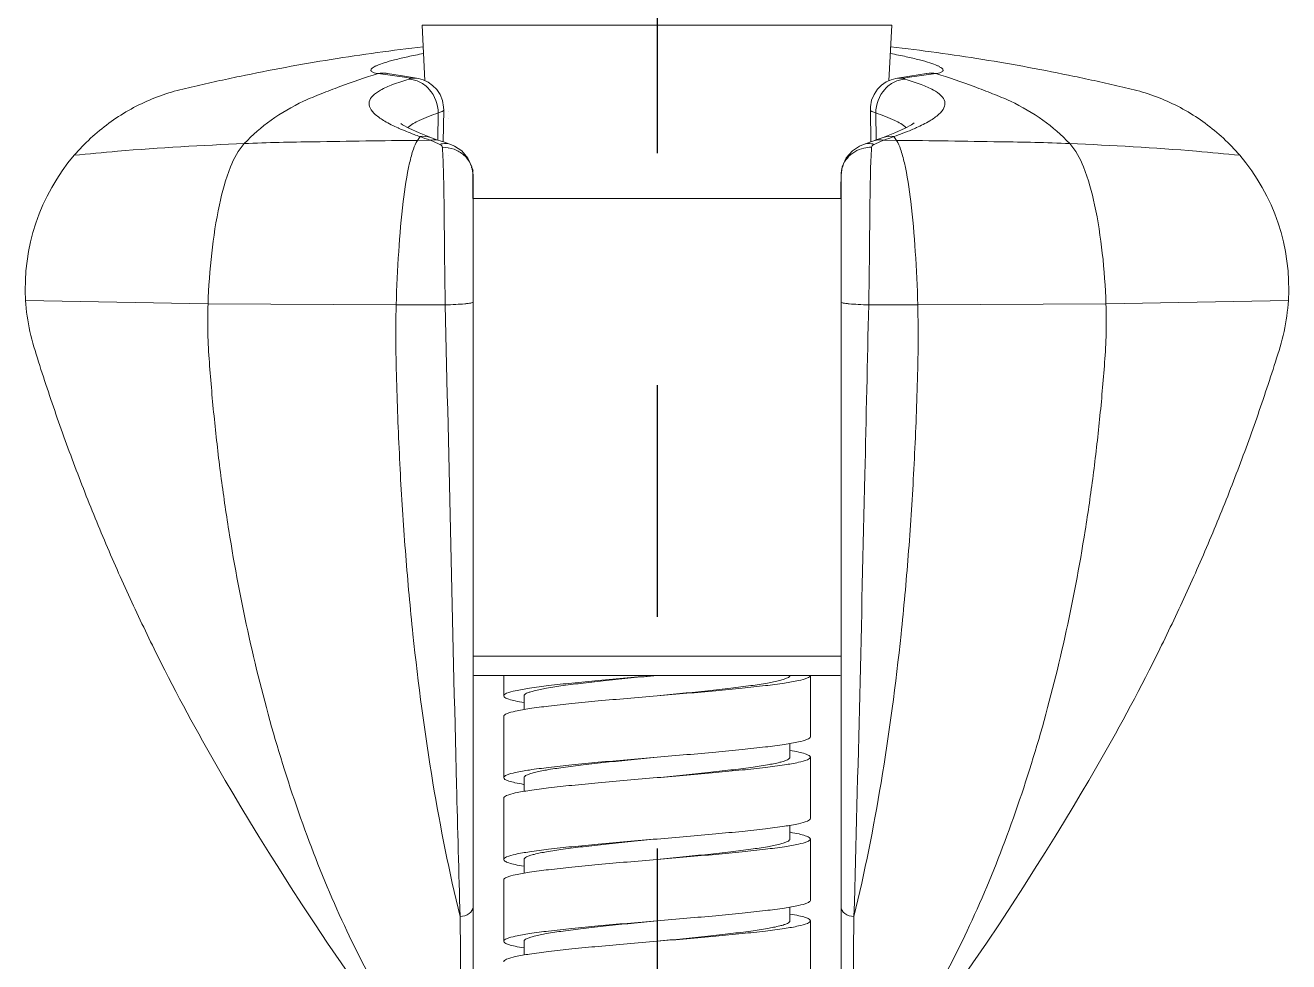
# Model space of a CAD drawing. Extents: x 8886 to 9306, y -19565 to -18971.
# Drawn here: x 9011.85 to 9058.2, y -19227.34 to -19193 of the extents above; entities that cross this region are included whole.
import ezdxf

# ---------------------------------------------------------------- set-up
doc = ezdxf.new("R2010")
doc.units = 0
doc.header["$MEASUREMENT"] = 0
doc.linetypes.add('CENTER', pattern=[47.5, 22, -8.5, 8.5, -8.5])
doc.linetypes.add('HIDDEN2', pattern=[4.7625, 3.175, -1.5875])
doc.layers.add('02___PRT_ALL_AXES', color=7, linetype='CONTINUOUS')
doc.layers.add('1', color=4, linetype='HIDDEN2', lineweight=13)

msp = doc.modelspace()

# ---------------------------------------------------------------- linework, layer by layer
at = {"layer": '02___PRT_ALL_AXES', "color": 1, "linetype": 'CENTER'}
msp.add_line((9035.025, -19033.195), (9035.025, -19487.492), dxfattribs=at)
at = {"layer": '1', "color": 7, "linetype": 'Continuous'}
for p, q in [((9026.408, -19193.001), (9043.641, -19193.001)), ((9026.514, -19195.034), (9026.408, -19193.001)), ((9043.535, -19195.034), (9043.641, -19193.001)), ((9025.231, -19194.83), (9024.792, -19194.773)), ((9025.141, -19194.769), (9025.123, -19194.766)), ((9025.758, -19194.866), (9025.141, -19194.769)), ((9026.207, -19194.938), (9025.758, -19194.866)), ((9025.938, -19194.935), (9026.207, -19194.938)), ((9026.207, -19194.938), (9026.207, -19194.938)), ((9044.298, -19194.865), (9043.843, -19194.938)), ((9044.111, -19194.935), (9043.843, -19194.938)), ((9044.908, -19194.769), (9044.298, -19194.865)), ((9045.257, -19194.773), (9044.818, -19194.83)), ((9026.998, -19196.213), (9026.982, -19197.207)), ((9027.18, -19197.273), (9027.199, -19196.11)), ((9027.387, -19196.152), (9027.386, -19196.153)), ((9042.851, -19196.11), (9042.869, -19197.273)), ((9043.067, -19197.207), (9043.051, -19196.213)), ((9027.387, -19196.423), (9027.388, -19196.424)), ((9026.711, -19197.216), (9026.241, -19197.221)), ((9026.73, -19197.118), (9026.3, -19196.95)), ((9026.711, -19197.216), (9026.698, -19197.212)), ((9027.011, -19197.349), (9026.711, -19197.216)), ((9026.815, -19197.149), (9026.73, -19197.118)), ((9026.73, -19197.118), (9026.73, -19197.118)), ((9027.188, -19197.275), (9027.065, -19197.234)), ((9027.389, -19197.348), (9027.188, -19197.275)), ((9043.339, -19197.216), (9043.038, -19197.349)), ((9043.319, -19197.118), (9043.242, -19197.146)), ((9043.32, -19197.118), (9043.319, -19197.118)), ((9043.755, -19196.947), (9043.32, -19197.118)), ((9043.351, -19197.212), (9043.339, -19197.216)), ((9043.339, -19197.216), (9043.808, -19197.221)), ((9027.053, -19197.368), (9027.011, -19197.349)), ((9027.389, -19197.517), (9027.387, -19197.518)), ((9027.389, -19197.348), (9027.457, -19197.374)), ((9027.387, -19197.786), (9027.389, -19197.786)), ((9028.213, -19198.217), (9028.216, -19198.218)), ((9028.274, -19198.319), (9028.274, -19199.354)), ((9028.274, -19198.319), (9028.274, -19198.319)), ((9028.275, -19198.504), (9028.275, -19228.277)), ((9041.775, -19198.504), (9041.775, -19228.277)), ((9041.774, -19198.745), (9041.774, -19199.354)), ((9028.274, -19199.354), (9041.774, -19199.354)), ((9018.554, -19203.214), (9011.864, -19203.091)), ((9025.459, -19203.248), (9018.554, -19203.214)), ((9027.258, -19203.253), (9025.459, -19203.248)), ((9042.791, -19203.253), (9044.59, -19203.248)), ((9044.59, -19203.248), (9051.495, -19203.214)), ((9051.495, -19203.214), (9058.185, -19203.091)), ((9028.275, -19216.133), (9041.775, -19216.133)), ((9028.369, -19216.843), (9041.68, -19216.843)), ((9029.4, -19216.843), (9029.4, -19217.593)), ((9040.65, -19219.093), (9040.65, -19216.843)), ((9030.15, -19217.593), (9030.15, -19218.096)), ((9029.4, -19218.343), (9029.4, -19220.593)), ((9039.9, -19219.843), (9039.9, -19219.34)), ((9040.65, -19222.093), (9040.65, -19219.843)), ((9030.15, -19220.593), (9030.15, -19221.096)), ((9029.4, -19221.343), (9029.4, -19223.593)), ((9039.9, -19222.843), (9039.9, -19222.34)), ((9040.65, -19225.093), (9040.65, -19222.843)), ((9030.15, -19223.593), (9030.15, -19224.097)), ((9029.4, -19224.343), (9029.4, -19226.593)), ((9039.9, -19225.843), (9039.9, -19225.342)), ((9027.836, -19228.588), (9027.8, -19225.681)), ((9040.65, -19228.093), (9040.65, -19225.843)), ((9042.25, -19225.681), (9042.214, -19228.588)), ((9030.15, -19226.593), (9030.15, -19227.095))]:
    msp.add_line(p, q, dxfattribs=at)
for points in [[(9027.199, -19196.11), (9027.196, -19196), (9027.153, -19195.757), (9027.066, -19195.544), (9026.943, -19195.358), (9026.793, -19195.205), (9026.625, -19195.086), (9026.448, -19195.002), (9026.272, -19194.951), (9026.207, -19194.938)], [(9043.843, -19194.938), (9043.786, -19194.949), (9043.61, -19194.999), (9043.433, -19195.081), (9043.265, -19195.198), (9043.113, -19195.35), (9042.988, -19195.535), (9042.899, -19195.749), (9042.853, -19195.996), (9042.851, -19196.11)], [(9044.911, -19194.77), (9044.928, -19194.766), (9044.908, -19194.769)], [(9026.3, -19196.95), (9025.925, -19196.779), (9025.691, -19196.647), (9025.623, -19196.602)], [(9044.462, -19196.573), (9044.459, -19196.575), (9044.36, -19196.647), (9044.127, -19196.777), (9043.755, -19196.947)], [(9027.065, -19197.234), (9026.989, -19197.209), (9026.815, -19197.149)], [(9042.984, -19197.234), (9042.872, -19197.271), (9042.671, -19197.344), (9042.594, -19197.373)], [(9043.242, -19197.146), (9043.069, -19197.206), (9042.984, -19197.234)], [(9028.275, -19198.504), (9028.232, -19198.193), (9028.089, -19197.872), (9027.861, -19197.611), (9027.602, -19197.437), (9027.457, -19197.374)], [(9042.594, -19197.373), (9042.456, -19197.433), (9042.194, -19197.605), (9041.964, -19197.868), (9041.818, -19198.191), (9041.775, -19198.504)], [(9028.216, -19198.218), (9028.237, -19198.234), (9028.279, -19198.319)], [(9018.935, -19220.267), (9019.184, -19220.694), (9019.461, -19221.162), (9019.759, -19221.66), (9020.079, -19222.188), (9020.421, -19222.746), (9020.786, -19223.334), (9021.173, -19223.95), (9021.582, -19224.594), (9022.014, -19225.263), (9022.467, -19225.955), (9022.942, -19226.667), (9023.434, -19227.39), (9023.938, -19228.114), (9024.449, -19228.829), (9024.963, -19229.528), (9025.476, -19230.203), (9025.98, -19230.843), (9026.464, -19231.435)], [(9043.127, -19231.973), (9043.585, -19231.435), (9044.069, -19230.843), (9044.574, -19230.203), (9045.087, -19229.528), (9045.6, -19228.829), (9046.112, -19228.114), (9046.616, -19227.39), (9047.108, -19226.667), (9047.583, -19225.955), (9048.036, -19225.263), (9048.467, -19224.594), (9048.877, -19223.95), (9049.264, -19223.334), (9049.628, -19222.746), (9049.97, -19222.188), (9050.29, -19221.66), (9050.589, -19221.162), (9050.866, -19220.694), (9051.115, -19220.267)]]:
    msp.add_lwpolyline(points, dxfattribs=at)
for centre, radius, start, end in [((9024.978, -19195.806), 1.05, 83.6292, 100.2039), ((9024.979, -19195.789), 1.032, 80.9603, 83.5755), ((9021.021, -19225.51), 30.968, 80.8639, 82.1862), ((9049.358, -19227.725), 33.207, 97.8584, 99.0912), ((9045.071, -19195.79), 1.034, 98.2873, 99.0386), ((9045.072, -19195.806), 1.05, 79.8034, 98.2091), ((9028.516, -19190.086), 7.318, 245.8909, 246.0748), ((9030.908, -19200.198), 5.536, 145.7625, 147.4686), ((9029.591, -19188.362), 9.311, 249.5054, 251.8969), ((9026.861, -19197.963), 0.762, 99.5564, 101.3475), ((9040.515, -19188.526), 9.137, 288.0805, 290.5174), ((9039.141, -19200.198), 5.536, 32.5314, 34.2375), ((9042.871, -19198.658), 1.182, 88.7078, 102.8697), ((9033.967, -19177.671), 21.668, 294.6283, 294.7483), ((9019.35, -19202.641), 7.5, 139.496, 183.4383), ((9050.699, -19202.641), 7.5, 356.5617, 40.504), ((9028.369, -19216.093), 0.75, 262.6036, 270), ((9041.68, -19216.093), 0.75, 270, 277.3964)]:
    msp.add_arc(centre, radius, start, end, dxfattribs=at)
for points, knots in [([(9026.449, -19193.788), (9025.321, -19193.918), (9023.633, -19194.151), (9021.394, -19194.539), (9019.997, -19194.813), (9018.882, -19195.054), (9018.046, -19195.241), (9017.21, -19195.436), (9016.399, -19195.729), (9015.627, -19196.112), (9014.661, -19196.739), (9014.022, -19197.333), (9013.648, -19197.77)], [0, 0, 0, 0, 0.248568, 0.373083, 0.497829, 0.560309, 0.62287, 0.685514, 0.748227, 0.811042, 0.873975, 1, 1, 1, 1]), ([(9056.401, -19197.77), (9056.028, -19197.333), (9055.388, -19196.739), (9054.422, -19196.112), (9053.65, -19195.729), (9052.84, -19195.436), (9052.003, -19195.241), (9051.167, -19195.054), (9050.053, -19194.813), (9048.656, -19194.539), (9046.416, -19194.151), (9044.728, -19193.918), (9043.6, -19193.788)], [0, 0, 0, 0, 0.126025, 0.188958, 0.251773, 0.314486, 0.37713, 0.439691, 0.502171, 0.626917, 0.751432, 1, 1, 1, 1]), ([(9024.792, -19194.773), (9024.728, -19194.762), (9024.639, -19194.752), (9024.502, -19194.663), (9024.575, -19194.572), (9024.651, -19194.527), (9024.796, -19194.453), (9025.046, -19194.366), (9025.428, -19194.257), (9025.91, -19194.145), (9026.267, -19194.074), (9026.461, -19194.039)], [0, 0, 0, 0, 0.083138, 0.124377, 0.164025, 0.198294, 0.243631, 0.368101, 0.537001, 0.748447, 1, 1, 1, 1]), ([(9043.589, -19194.038), (9043.783, -19194.074), (9044.14, -19194.145), (9044.623, -19194.257), (9045.005, -19194.366), (9045.255, -19194.453), (9045.4, -19194.527), (9045.476, -19194.572), (9045.548, -19194.664), (9045.41, -19194.752), (9045.322, -19194.762), (9045.257, -19194.773)], [0, 0, 0, 0, 0.251807, 0.46334, 0.632185, 0.756495, 0.801729, 0.835892, 0.875397, 0.916767, 1, 1, 1, 1]), ([(9019.886, -19197.338), (9020.183, -19197.023), (9020.866, -19196.438), (9021.847, -19195.863), (9022.714, -19195.507), (9023.622, -19195.157), (9024.319, -19194.92), (9024.792, -19194.773)], [0, 0, 0, 0, 0.232314, 0.478742, 0.605646, 0.734694, 1, 1, 1, 1]), ([(9025.928, -19194.983), (9025.948, -19194.977), (9026.015, -19194.957), (9025.954, -19194.937), (9025.938, -19194.935)], [0, 0, 0, 0, 0.552533, 1, 1, 1, 1]), ([(9044.111, -19194.935), (9044.095, -19194.937), (9044.034, -19194.957), (9044.101, -19194.977), (9044.121, -19194.983)], [0, 0, 0, 0, 0.447465, 1, 1, 1, 1]), ([(9050.164, -19197.338), (9049.866, -19197.023), (9049.183, -19196.438), (9048.202, -19195.863), (9047.335, -19195.507), (9046.427, -19195.157), (9045.73, -19194.92), (9045.257, -19194.773)], [0, 0, 0, 0, 0.232314, 0.478742, 0.605646, 0.734694, 1, 1, 1, 1]), ([(9025.527, -19196.766), (9025.359, -19196.691), (9025.066, -19196.548), (9024.713, -19196.308), (9024.488, -19196.07), (9024.438, -19195.79), (9024.608, -19195.547), (9024.914, -19195.348), (9025.367, -19195.15), (9025.725, -19195.039), (9025.928, -19194.983)], [0, 0, 0, 0, 0.170284, 0.300775, 0.395257, 0.466811, 0.543833, 0.652694, 0.804317, 1, 1, 1, 1]), ([(9025.928, -19194.983), (9026.065, -19194.984), (9026.35, -19195.061), (9026.818, -19195.437), (9026.994, -19195.907), (9026.998, -19196.213)], [0, 0, 0, 0, 0.231611, 0.48087, 1, 1, 1, 1]), ([(9044.121, -19194.983), (9043.984, -19194.984), (9043.699, -19195.061), (9043.231, -19195.437), (9043.055, -19195.907), (9043.051, -19196.213)], [0, 0, 0, 0, 0.231609, 0.480868, 1, 1, 1, 1]), ([(9044.121, -19194.983), (9044.323, -19195.039), (9044.68, -19195.149), (9045.131, -19195.346), (9045.437, -19195.544), (9045.609, -19195.784), (9045.566, -19196.062), (9045.346, -19196.3), (9045, -19196.538), (9044.713, -19196.68), (9044.548, -19196.754)], [0, 0, 0, 0, 0.196391, 0.348849, 0.458606, 0.536285, 0.607779, 0.701536, 0.830953, 1, 1, 1, 1]), ([(9025.883, -19196.756), (9026.005, -19196.644), (9026.377, -19196.443), (9026.762, -19196.295), (9026.998, -19196.213)], [0, 0, 0, 0, 0.398803, 1, 1, 1, 1]), ([(9026.998, -19196.213), (9027.049, -19196.201), (9027.117, -19196.185), (9027.198, -19196.135), (9027.199, -19196.11)], [0, 0, 0, 0, 0.678062, 1, 1, 1, 1]), ([(9042.851, -19196.11), (9042.851, -19196.135), (9042.933, -19196.185), (9043, -19196.201), (9043.051, -19196.213)], [0, 0, 0, 0, 0.321941, 1, 1, 1, 1]), ([(9043.051, -19196.213), (9043.287, -19196.295), (9043.673, -19196.443), (9044.044, -19196.644), (9044.166, -19196.757)], [0, 0, 0, 0, 0.601212, 1, 1, 1, 1]), ([(9026.332, -19197.083), (9026.26, -19197.058), (9025.996, -19196.962), (9025.735, -19196.858), (9025.548, -19196.775)], [0, 0, 0, 0, 0.270252, 1, 1, 1, 1]), ([(9044.548, -19196.754), (9044.487, -19196.782), (9044.213, -19196.901), (9043.934, -19197.006), (9043.718, -19197.083)], [0, 0, 0, 0, 0.227958, 1, 1, 1, 1]), ([(9026.241, -19197.221), (9024.972, -19197.235), (9022.854, -19197.266), (9020.735, -19197.302), (9019.886, -19197.338)], [0, 0, 0, 0, 0.598814, 1, 1, 1, 1]), ([(9025.459, -19203.248), (9025.477, -19202.599), (9025.534, -19201.336), (9025.685, -19199.598), (9025.865, -19198.341), (9026.064, -19197.595), (9026.176, -19197.323), (9026.241, -19197.221)], [0, 0, 0, 0, 0.318692, 0.620727, 0.857152, 0.940689, 1, 1, 1, 1]), ([(9044.59, -19203.248), (9044.573, -19202.599), (9044.515, -19201.336), (9044.365, -19199.598), (9044.184, -19198.341), (9043.985, -19197.595), (9043.873, -19197.323), (9043.808, -19197.221)], [0, 0, 0, 0, 0.318692, 0.620727, 0.857152, 0.940689, 1, 1, 1, 1]), ([(9043.808, -19197.221), (9045.077, -19197.235), (9047.196, -19197.266), (9049.314, -19197.302), (9050.164, -19197.338)], [0, 0, 0, 0, 0.598814, 1, 1, 1, 1]), ([(9019.886, -19197.338), (9018.333, -19197.406), (9016.251, -19197.521), (9014.175, -19197.715), (9013.648, -19197.77)], [0, 0, 0, 0, 0.745597, 1, 1, 1, 1]), ([(9018.554, -19203.214), (9018.574, -19202.595), (9018.663, -19201.381), (9018.92, -19199.694), (9019.282, -19198.33), (9019.658, -19197.58), (9019.886, -19197.338)], [0, 0, 0, 0, 0.304621, 0.59852, 0.836794, 1, 1, 1, 1]), ([(9027.053, -19197.368), (9027.087, -19197.358), (9027.219, -19197.326), (9027.362, -19197.338), (9027.456, -19197.373)], [0, 0, 0, 0, 0.261949, 1, 1, 1, 1]), ([(9027.152, -19197.476), (9027.151, -19197.466), (9027.137, -19197.416), (9027.089, -19197.385), (9027.053, -19197.368)], [0, 0, 0, 0, 0.207301, 1, 1, 1, 1]), ([(9027.152, -19197.476), (9027.296, -19197.473), (9027.587, -19197.52), (9027.961, -19197.744), (9028.215, -19198.089), (9028.275, -19198.368), (9028.275, -19198.504)], [0, 0, 0, 0, 0.257974, 0.510697, 0.757128, 1, 1, 1, 1]), ([(9027.258, -19203.253), (9027.247, -19202.656), (9027.232, -19201.503), (9027.218, -19199.893), (9027.199, -19198.564), (9027.176, -19197.791), (9027.152, -19197.476)], [0, 0, 0, 0, 0.30998, 0.598366, 0.836262, 1, 1, 1, 1]), ([(9042.608, -19197.506), (9042.38, -19197.558), (9041.948, -19197.806), (9041.775, -19198.278), (9041.775, -19198.504)], [0, 0, 0, 0, 0.509204, 1, 1, 1, 1]), ([(9042.997, -19197.368), (9042.963, -19197.358), (9042.831, -19197.326), (9042.688, -19197.338), (9042.594, -19197.373)], [0, 0, 0, 0, 0.261904, 1, 1, 1, 1]), ([(9042.898, -19197.476), (9042.872, -19197.79), (9042.849, -19198.564), (9042.831, -19199.893), (9042.818, -19201.503), (9042.803, -19202.656), (9042.791, -19203.253)], [0, 0, 0, 0, 0.16374, 0.401635, 0.690021, 1, 1, 1, 1]), ([(9042.997, -19197.368), (9042.982, -19197.375), (9042.939, -19197.397), (9042.901, -19197.442), (9042.898, -19197.476)], [0, 0, 0, 0, 0.317227, 1, 1, 1, 1]), ([(9051.495, -19203.214), (9051.475, -19202.595), (9051.387, -19201.381), (9051.13, -19199.694), (9050.767, -19198.33), (9050.391, -19197.58), (9050.164, -19197.338)], [0, 0, 0, 0, 0.304621, 0.59852, 0.836794, 1, 1, 1, 1]), ([(9050.164, -19197.338), (9051.716, -19197.406), (9053.799, -19197.521), (9055.874, -19197.715), (9056.401, -19197.77)], [0, 0, 0, 0, 0.745597, 1, 1, 1, 1]), ([(9011.864, -19203.091), (9011.887, -19203.474), (9011.989, -19204.242), (9012.336, -19205.346), (9012.695, -19206.446), (9013.195, -19207.91), (9013.868, -19209.728), (9014.742, -19211.889), (9015.686, -19214.027), (9017.037, -19216.845), (9018.15, -19218.913), (9018.935, -19220.267)], [0, 0, 0, 0, 0.061782, 0.123703, 0.185758, 0.247916, 0.372517, 0.49747, 0.622737, 0.748278, 1, 1, 1, 1]), ([(9026.891, -19231.681), (9025.568, -19229.936), (9023.891, -19226.963), (9022.128, -19222.693), (9020.968, -19219.156), (9020.014, -19215.416), (9019.401, -19212.175), (9019.015, -19209.504), (9018.817, -19207.795), (9018.687, -19206.41), (9018.598, -19205.359), (9018.538, -19204.292), (9018.543, -19203.576), (9018.554, -19203.214)], [0, 0, 0, 0, 0.218431, 0.337119, 0.460972, 0.58936, 0.72194, 0.789776, 0.858653, 0.893486, 0.928548, 0.963915, 1, 1, 1, 1]), ([(9027.8, -19225.681), (9027.403, -19224.061), (9026.722, -19220.626), (9026.138, -19216.198), (9025.794, -19212.421), (9025.597, -19209.441), (9025.494, -19206.902), (9025.436, -19204.828), (9025.445, -19203.777), (9025.459, -19203.248)], [0, 0, 0, 0, 0.221349, 0.464226, 0.592481, 0.724713, 0.860563, 0.929707, 1, 1, 1, 1]), ([(9027.258, -19203.253), (9027.388, -19203.25), (9027.627, -19203.242), (9027.911, -19203.224), (9028.092, -19203.204), (9028.189, -19203.19), (9028.24, -19203.177), (9028.275, -19203.164), (9028.275, -19203.156)], [0, 0, 0, 0, 0.379143, 0.700994, 0.824821, 0.917433, 0.975758, 1, 1, 1, 1]), ([(9027.8, -19225.681), (9027.755, -19224.075), (9027.558, -19216.599), (9027.392, -19209.123), (9027.258, -19203.253)], [0, 0, 0, 0, 0.214831, 1, 1, 1, 1]), ([(9042.791, -19203.253), (9042.661, -19203.25), (9042.422, -19203.242), (9042.139, -19203.224), (9041.958, -19203.204), (9041.861, -19203.19), (9041.809, -19203.177), (9041.775, -19203.164), (9041.775, -19203.156)], [0, 0, 0, 0, 0.379143, 0.700994, 0.824821, 0.917433, 0.975758, 1, 1, 1, 1]), ([(9042.25, -19225.681), (9042.646, -19224.061), (9043.327, -19220.626), (9043.911, -19216.198), (9044.256, -19212.421), (9044.452, -19209.441), (9044.555, -19206.902), (9044.613, -19204.828), (9044.604, -19203.777), (9044.59, -19203.248)], [0, 0, 0, 0, 0.221349, 0.464226, 0.592481, 0.724713, 0.860563, 0.929707, 1, 1, 1, 1]), ([(9042.791, -19203.253), (9042.744, -19205.327), (9042.574, -19212.803), (9042.402, -19220.28), (9042.25, -19225.681)], [0, 0, 0, 0, 0.277458, 1, 1, 1, 1]), ([(9043.158, -19231.681), (9044.481, -19229.936), (9046.158, -19226.963), (9047.921, -19222.693), (9049.081, -19219.156), (9050.035, -19215.416), (9050.649, -19212.175), (9051.034, -19209.504), (9051.232, -19207.795), (9051.362, -19206.41), (9051.452, -19205.359), (9051.511, -19204.292), (9051.506, -19203.576), (9051.495, -19203.214)], [0, 0, 0, 0, 0.218431, 0.337119, 0.460972, 0.58936, 0.72194, 0.789776, 0.858653, 0.893486, 0.928548, 0.963915, 1, 1, 1, 1]), ([(9051.115, -19220.267), (9051.899, -19218.913), (9053.013, -19216.845), (9054.363, -19214.027), (9055.307, -19211.889), (9056.182, -19209.728), (9056.854, -19207.91), (9057.355, -19206.446), (9057.713, -19205.346), (9058.061, -19204.242), (9058.162, -19203.474), (9058.185, -19203.091)], [0, 0, 0, 0, 0.251722, 0.377263, 0.50253, 0.627483, 0.752084, 0.814242, 0.876297, 0.938218, 1, 1, 1, 1]), ([(9035.025, -19216.843), (9034.659, -19216.874), (9033.941, -19216.935), (9032.899, -19217.027), (9031.939, -19217.119), (9031.097, -19217.21), (9030.405, -19217.3), (9029.891, -19217.386), (9029.579, -19217.466), (9029.435, -19217.532), (9029.4, -19217.575), (9029.4, -19217.593)], [0, 0, 0, 0, 0.192868, 0.37838, 0.549467, 0.699635, 0.82323, 0.915725, 0.974133, 0.990519, 1, 1, 1, 1]), ([(9035.025, -19216.843), (9034.708, -19216.874), (9034.086, -19216.935), (9033.183, -19217.027), (9032.35, -19217.119), (9031.62, -19217.21), (9031.021, -19217.3), (9030.614, -19217.379), (9030.372, -19217.446), (9030.255, -19217.492), (9030.178, -19217.534), (9030.15, -19217.576), (9030.15, -19217.593)], [0, 0, 0, 0, 0.192238, 0.37716, 0.547742, 0.697535, 0.820937, 0.913498, 0.947264, 0.972474, 0.989456, 1, 1, 1, 1]), ([(9040.65, -19216.843), (9040.65, -19216.861), (9040.614, -19216.905), (9040.47, -19216.971), (9040.158, -19217.051), (9039.644, -19217.137), (9038.952, -19217.227), (9038.11, -19217.318), (9037.15, -19217.41), (9036.108, -19217.501), (9035.39, -19217.562), (9035.025, -19217.593)], [0, 0, 0, 0, 0.009479, 0.025869, 0.084277, 0.176772, 0.300367, 0.450533, 0.62162, 0.807131, 1, 1, 1, 1]), ([(9039.9, -19216.843), (9039.9, -19216.861), (9039.871, -19216.903), (9039.795, -19216.945), (9039.677, -19216.991), (9039.435, -19217.058), (9039.028, -19217.137), (9038.429, -19217.227), (9037.699, -19217.318), (9036.867, -19217.41), (9035.964, -19217.501), (9035.342, -19217.562), (9035.025, -19217.593)], [0, 0, 0, 0, 0.010547, 0.027524, 0.052739, 0.0865, 0.179061, 0.302464, 0.452257, 0.62284, 0.807762, 1, 1, 1, 1]), ([(9029.4, -19217.593), (9029.4, -19217.62), (9029.445, -19217.658), (9029.512, -19217.69), (9029.638, -19217.737), (9029.851, -19217.788), (9030.038, -19217.824), (9030.146, -19217.842)], [0, 0, 0, 0, 0.097405, 0.180734, 0.290654, 0.591913, 1, 1, 1, 1]), ([(9035.025, -19217.593), (9034.659, -19217.624), (9033.941, -19217.685), (9032.899, -19217.777), (9031.939, -19217.869), (9031.097, -19217.96), (9030.405, -19218.05), (9029.891, -19218.136), (9029.579, -19218.216), (9029.435, -19218.282), (9029.4, -19218.325), (9029.4, -19218.343)], [0, 0, 0, 0, 0.192869, 0.37838, 0.549467, 0.699633, 0.823228, 0.915723, 0.974131, 0.990521, 1, 1, 1, 1]), ([(9040.65, -19219.093), (9040.65, -19219.111), (9040.614, -19219.155), (9040.47, -19219.221), (9040.158, -19219.301), (9039.644, -19219.387), (9038.952, -19219.477), (9038.11, -19219.568), (9037.15, -19219.66), (9036.108, -19219.751), (9035.39, -19219.812), (9035.025, -19219.843)], [0, 0, 0, 0, 0.009479, 0.025869, 0.084277, 0.176772, 0.300367, 0.450533, 0.62162, 0.807131, 1, 1, 1, 1]), ([(9035.025, -19219.843), (9034.659, -19219.874), (9033.941, -19219.935), (9032.899, -19220.027), (9031.939, -19220.119), (9031.097, -19220.21), (9030.405, -19220.3), (9029.891, -19220.386), (9029.579, -19220.466), (9029.435, -19220.532), (9029.4, -19220.575), (9029.4, -19220.593)], [0, 0, 0, 0, 0.192869, 0.37838, 0.549467, 0.699633, 0.823228, 0.915723, 0.974131, 0.990521, 1, 1, 1, 1]), ([(9035.025, -19219.843), (9034.708, -19219.874), (9034.086, -19219.935), (9033.183, -19220.027), (9032.35, -19220.119), (9031.62, -19220.21), (9031.021, -19220.3), (9030.614, -19220.379), (9030.372, -19220.446), (9030.255, -19220.492), (9030.178, -19220.534), (9030.15, -19220.576), (9030.15, -19220.593)], [0, 0, 0, 0, 0.192237, 0.37716, 0.547742, 0.697535, 0.820937, 0.913498, 0.947264, 0.972474, 0.989455, 1, 1, 1, 1]), ([(9040.65, -19219.843), (9040.65, -19219.861), (9040.614, -19219.905), (9040.47, -19219.971), (9040.158, -19220.051), (9039.644, -19220.137), (9038.952, -19220.227), (9038.11, -19220.318), (9037.15, -19220.41), (9036.108, -19220.501), (9035.39, -19220.562), (9035.025, -19220.593)], [0, 0, 0, 0, 0.009481, 0.025867, 0.084275, 0.17677, 0.300365, 0.450533, 0.62162, 0.807132, 1, 1, 1, 1]), ([(9039.9, -19219.843), (9039.9, -19219.861), (9039.871, -19219.903), (9039.795, -19219.945), (9039.677, -19219.991), (9039.435, -19220.058), (9039.028, -19220.137), (9038.429, -19220.227), (9037.699, -19220.318), (9036.867, -19220.41), (9035.964, -19220.501), (9035.342, -19220.562), (9035.025, -19220.593)], [0, 0, 0, 0, 0.010546, 0.027524, 0.052738, 0.086501, 0.179062, 0.302465, 0.452257, 0.62284, 0.807763, 1, 1, 1, 1]), ([(9039.904, -19219.595), (9040.011, -19219.613), (9040.199, -19219.648), (9040.411, -19219.7), (9040.537, -19219.747), (9040.605, -19219.779), (9040.65, -19219.817), (9040.65, -19219.843)], [0, 0, 0, 0, 0.408087, 0.709346, 0.819266, 0.902595, 1, 1, 1, 1]), ([(9029.4, -19220.593), (9029.4, -19220.619), (9029.444, -19220.657), (9029.509, -19220.689), (9029.633, -19220.735), (9029.841, -19220.786), (9030.024, -19220.821), (9030.13, -19220.839)], [0, 0, 0, 0, 0.097905, 0.181277, 0.291141, 0.592187, 1, 1, 1, 1]), ([(9035.025, -19220.593), (9034.659, -19220.624), (9033.941, -19220.685), (9032.899, -19220.777), (9031.939, -19220.869), (9031.097, -19220.96), (9030.405, -19221.05), (9029.891, -19221.136), (9029.579, -19221.215), (9029.435, -19221.282), (9029.4, -19221.325), (9029.4, -19221.343)], [0, 0, 0, 0, 0.192868, 0.378379, 0.549466, 0.699633, 0.823229, 0.915724, 0.974133, 0.990518, 1, 1, 1, 1]), ([(9040.65, -19222.093), (9040.65, -19222.111), (9040.614, -19222.155), (9040.47, -19222.221), (9040.158, -19222.301), (9039.644, -19222.387), (9038.952, -19222.477), (9038.11, -19222.568), (9037.15, -19222.66), (9036.108, -19222.751), (9035.39, -19222.812), (9035.025, -19222.843)], [0, 0, 0, 0, 0.009481, 0.025867, 0.084275, 0.17677, 0.300365, 0.450533, 0.62162, 0.807132, 1, 1, 1, 1]), ([(9039.919, -19222.597), (9040.025, -19222.616), (9040.208, -19222.65), (9040.416, -19222.702), (9040.54, -19222.748), (9040.606, -19222.78), (9040.65, -19222.818), (9040.65, -19222.843)], [0, 0, 0, 0, 0.407835, 0.70887, 0.818754, 0.902108, 1, 1, 1, 1]), ([(9035.025, -19222.843), (9034.659, -19222.874), (9033.941, -19222.935), (9032.899, -19223.027), (9031.939, -19223.119), (9031.097, -19223.21), (9030.405, -19223.3), (9029.891, -19223.386), (9029.579, -19223.465), (9029.435, -19223.532), (9029.4, -19223.575), (9029.4, -19223.593)], [0, 0, 0, 0, 0.192868, 0.378379, 0.549466, 0.699633, 0.823229, 0.915724, 0.974133, 0.990518, 1, 1, 1, 1]), ([(9035.025, -19222.843), (9034.708, -19222.874), (9034.086, -19222.935), (9033.183, -19223.027), (9032.35, -19223.119), (9031.62, -19223.21), (9031.021, -19223.3), (9030.614, -19223.379), (9030.372, -19223.446), (9030.255, -19223.492), (9030.178, -19223.534), (9030.15, -19223.576), (9030.15, -19223.593)], [0, 0, 0, 0, 0.192237, 0.37716, 0.547742, 0.697535, 0.820937, 0.913499, 0.947263, 0.972475, 0.989455, 1, 1, 1, 1]), ([(9039.9, -19222.843), (9039.9, -19222.861), (9039.871, -19222.903), (9039.795, -19222.945), (9039.677, -19222.991), (9039.435, -19223.058), (9039.028, -19223.137), (9038.429, -19223.227), (9037.699, -19223.318), (9036.867, -19223.41), (9035.964, -19223.501), (9035.342, -19223.562), (9035.025, -19223.593)], [0, 0, 0, 0, 0.010546, 0.027525, 0.052737, 0.086501, 0.179062, 0.302465, 0.452257, 0.62284, 0.807763, 1, 1, 1, 1]), ([(9040.65, -19222.843), (9040.65, -19222.861), (9040.614, -19222.905), (9040.47, -19222.971), (9040.158, -19223.051), (9039.644, -19223.137), (9038.952, -19223.227), (9038.11, -19223.318), (9037.15, -19223.41), (9036.108, -19223.501), (9035.39, -19223.562), (9035.025, -19223.593)], [0, 0, 0, 0, 0.009481, 0.025869, 0.084277, 0.176772, 0.300367, 0.450534, 0.621621, 0.807132, 1, 1, 1, 1]), ([(9029.4, -19223.593), (9029.4, -19223.619), (9029.444, -19223.658), (9029.511, -19223.69), (9029.636, -19223.736), (9029.846, -19223.788), (9030.032, -19223.823), (9030.139, -19223.841)], [0, 0, 0, 0, 0.097637, 0.180967, 0.290883, 0.592027, 1, 1, 1, 1]), ([(9035.025, -19223.593), (9034.659, -19223.624), (9033.941, -19223.685), (9032.899, -19223.777), (9031.939, -19223.869), (9031.097, -19223.96), (9030.405, -19224.05), (9029.891, -19224.136), (9029.579, -19224.216), (9029.435, -19224.282), (9029.4, -19224.325), (9029.4, -19224.343)], [0, 0, 0, 0, 0.192869, 0.37838, 0.549468, 0.699635, 0.82323, 0.915724, 0.974131, 0.990521, 1, 1, 1, 1]), ([(9027.8, -19225.681), (9027.917, -19225.678), (9028.133, -19225.63), (9028.275, -19225.43), (9028.275, -19225.338)], [0, 0, 0, 0, 0.561226, 1, 1, 1, 1]), ([(9040.65, -19225.093), (9040.65, -19225.111), (9040.614, -19225.155), (9040.47, -19225.221), (9040.158, -19225.301), (9039.644, -19225.387), (9038.952, -19225.477), (9038.11, -19225.568), (9037.15, -19225.66), (9036.108, -19225.751), (9035.39, -19225.812), (9035.025, -19225.843)], [0, 0, 0, 0, 0.009481, 0.025869, 0.084277, 0.176772, 0.300367, 0.450534, 0.621621, 0.807132, 1, 1, 1, 1]), ([(9042.25, -19225.681), (9042.132, -19225.678), (9041.917, -19225.63), (9041.775, -19225.43), (9041.775, -19225.338)], [0, 0, 0, 0, 0.561226, 1, 1, 1, 1]), ([(9035.025, -19225.843), (9034.659, -19225.874), (9033.941, -19225.935), (9032.899, -19226.027), (9031.939, -19226.119), (9031.097, -19226.21), (9030.405, -19226.3), (9029.891, -19226.386), (9029.579, -19226.466), (9029.435, -19226.532), (9029.4, -19226.575), (9029.4, -19226.593)], [0, 0, 0, 0, 0.192869, 0.37838, 0.549468, 0.699635, 0.82323, 0.915724, 0.974131, 0.990521, 1, 1, 1, 1]), ([(9035.025, -19225.843), (9034.708, -19225.874), (9034.086, -19225.935), (9033.183, -19226.027), (9032.35, -19226.119), (9031.62, -19226.21), (9031.021, -19226.3), (9030.614, -19226.379), (9030.372, -19226.446), (9030.255, -19226.492), (9030.178, -19226.534), (9030.15, -19226.576), (9030.15, -19226.593)], [0, 0, 0, 0, 0.192237, 0.37716, 0.547743, 0.697535, 0.820938, 0.913499, 0.947263, 0.972475, 0.989454, 1, 1, 1, 1]), ([(9039.9, -19225.843), (9039.9, -19225.861), (9039.871, -19225.903), (9039.795, -19225.945), (9039.677, -19225.991), (9039.435, -19226.058), (9039.028, -19226.137), (9038.429, -19226.227), (9037.699, -19226.318), (9036.867, -19226.41), (9035.964, -19226.501), (9035.342, -19226.562), (9035.025, -19226.593)], [0, 0, 0, 0, 0.010545, 0.027525, 0.052737, 0.086501, 0.179063, 0.302465, 0.452258, 0.62284, 0.807763, 1, 1, 1, 1]), ([(9040.65, -19225.843), (9040.65, -19225.861), (9040.614, -19225.905), (9040.47, -19225.971), (9040.158, -19226.051), (9039.644, -19226.137), (9038.952, -19226.227), (9038.11, -19226.318), (9037.15, -19226.41), (9036.108, -19226.501), (9035.39, -19226.562), (9035.025, -19226.593)], [0, 0, 0, 0, 0.009479, 0.025869, 0.084276, 0.17677, 0.300365, 0.450532, 0.62162, 0.807131, 1, 1, 1, 1]), ([(9039.914, -19225.597), (9040.02, -19225.615), (9040.205, -19225.65), (9040.415, -19225.701), (9040.539, -19225.747), (9040.605, -19225.779), (9040.65, -19225.818), (9040.65, -19225.843)], [0, 0, 0, 0, 0.407901, 0.709024, 0.818905, 0.902273, 1, 1, 1, 1]), ([(9029.4, -19226.593), (9029.4, -19226.619), (9029.444, -19226.657), (9029.51, -19226.69), (9029.635, -19226.736), (9029.844, -19226.787), (9030.029, -19226.822), (9030.135, -19226.84)], [0, 0, 0, 0, 0.097727, 0.181095, 0.290976, 0.592099, 1, 1, 1, 1]), ([(9035.025, -19226.593), (9034.659, -19226.624), (9033.941, -19226.685), (9032.899, -19226.777), (9031.939, -19226.869), (9031.097, -19226.96), (9030.405, -19227.05), (9029.891, -19227.136), (9029.579, -19227.216), (9029.435, -19227.282), (9029.4, -19227.325), (9029.4, -19227.343)], [0, 0, 0, 0, 0.192868, 0.378379, 0.549466, 0.699633, 0.823228, 0.915723, 0.974131, 0.990519, 1, 1, 1, 1])]:
    msp.add_open_spline(points, degree=3, knots=knots, dxfattribs=at)
for points in [[(9026.332, -19197.083), (9026.463, -19197.061), (9026.605, -19197.072), (9026.73, -19197.118)], [(9026.734, -19197.212), (9026.843, -19197.193), (9026.96, -19197.2), (9027.065, -19197.234)], [(9043.339, -19197.216), (9043.223, -19197.193), (9043.097, -19197.198), (9042.984, -19197.234)], [(9043.718, -19197.083), (9043.586, -19197.061), (9043.445, -19197.072), (9043.32, -19197.118)]]:
    msp.add_open_spline(points, degree=3, dxfattribs=at)

doc.saveas('drawing.dxf')
